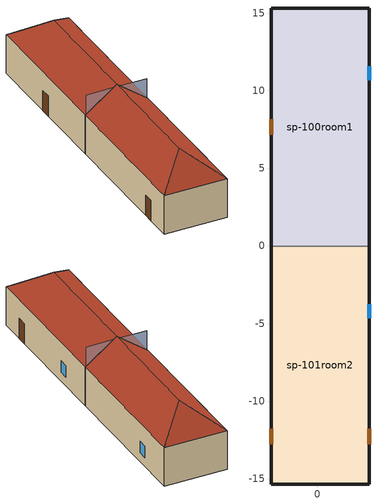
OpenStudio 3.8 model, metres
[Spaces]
sp-100room1
 floor ground (su-b-100-e-f-8 Custom R-Value 5.0 Const): -2.96,0 -2.96,15.34 3.34,15.34 3.34,0 z0
 wall outside (su-e-100-e-w-5 Custom R-Value 5.0 Const): 3.34,0 3.34,15.34 z0:4.02
 wall outside (su-n-100-e-w-6 Custom R-Value 5.0 Const): 3.34,15.34 -2.96,15.34 z0:4.02
 wall outside (su-w-100-e-w-2 Custom R-Value 5.0 Const): -2.96,15.34 -2.96,0 z0:4.02
 wall to sp-101room2 (su-n-101-100-i-w-15 Reversed Custom R-Value 5.0 Const): 3.34,0,0 3.34,0,4.02 0.19,0,6.38 -2.96,0,4.02 -2.96,0,0
 window (op-3 Custom R-Value 5.0 Const): 3.34,10.67 3.34,11.57 z0.92:2.13
 door (op-2 Custom R-Value 5.0 Const): -2.96,8.16 -2.96,7.16 z0.01:2.13
 roof outside (su-t-100-e-r-11 Custom R-Value 5.0 Const): 0.19,0,6.38 3.34,0,4.02 3.34,15.34,4.02 0.19,12.19,6.38
 roof outside (su-t-100-e-r-14 Custom R-Value 5.0 Const): -2.96,0,4.02 0.19,0,6.38 0.19,12.19,6.38 -2.96,15.34,4.02
 roof outside (su-t-100-e-r-9 Custom R-Value 5.0 Const): -2.96,15.34,4.02 0.19,12.19,6.38 3.34,15.34,4.02
sp-101room2
 floor ground (su-b-101-e-f-7 Custom R-Value 5.0 Const): -2.96,-15.34 -2.96,0 3.34,0 3.34,-15.34 z0
 wall outside (su-e-101-e-w-4 Custom R-Value 5.0 Const): 3.34,-15.34 3.34,0 z0:4.02
 wall outside (su-s-101-e-w-3 Custom R-Value 5.0 Const): -2.96,-15.34 3.34,-15.34 z0:4.02
 wall outside (su-w-101-e-w-1 Custom R-Value 5.0 Const): -2.96,0 -2.96,-15.34 z0:4.02
 window (op-5 Custom R-Value 5.0 Const): 3.34,-4.67 3.34,-3.77 z0.92:2.13
 door (op-4 Custom R-Value 5.0 Const): 3.34,-12.78 3.34,-11.78 z0.01:2.13
 door (op-1 Custom R-Value 5.0 Const): -2.96,-11.8 -2.96,-12.8 z0.01:2.13
 roof outside (su-t-101-e-r-10 Custom R-Value 5.0 Const): 0.19,-12.2,6.38 3.34,-15.34,4.02 3.34,0,4.02 0.19,0,6.38
 roof outside (su-t-101-e-r-12 Custom R-Value 5.0 Const): -2.96,-15.34,4.02 3.34,-15.34,4.02 0.19,-12.2,6.38
 roof outside (su-t-101-e-r-13 Custom R-Value 5.0 Const): -2.96,-15.34,4.02 0.19,-12.2,6.38 0.19,0,6.38 -2.96,0,4.02
shading: -2.86,0,4.1 -2.86,0,6.1 -0.19,0,6.1; 0.57,0,6.1 3.24,0,6.1 3.24,0,4.1
[Building]
Project Name
[SizingPeriod:DesignDay] Barometric Pressure {Pa}=83011; Rain Indicator=No; Snow Indicator=No; Day of Month=21; Daylight Saving Time Indicator=No; Humidity Condition Type=Wetbulb; Dry-Bulb Temperature Range Modifier Type=DefaultMultipliers
Name | Maximum Dry-Bulb Temperature {C} | Daily Dry-Bulb Temperature Range {deltaC} | Wind Speed {m/s} | Wind Direction {deg} | Sky Clearness | Month | Day Type | Wetbulb or DewPoint at Maximum Dry-Bulb {C} | Solar Model Indicator | ASHRAE Clear Sky Optical Depth for Beam Irradiance | ASHRAE Clear Sky Optical Depth for Diffuse Irradiance
Denver Intl Ap Ann Htg 99.6% Condns DB 1 | -17.4 | 0 | 3.3 | 160 | 0 | 12 | WinterDesignDay | -17.4 | ASHRAEClearSky
Denver Intl Ap Ann Clg .4% Condns DB=>MWB 1 | 34.6 | 15.2 | 4.2 | 80 |  | 7 | SummerDesignDay | 15.7 | ASHRAETau | 0.424 | 2.012
Denver Intl Ap Ann Clg .4% Condns WB=>MDB 1 | 27.3 | 15.2 | 4.2 | 80 |  | 7 | SummerDesignDay | 18.3 | ASHRAETau | 0.424 | 2.012
[Site:WaterMainsTemperature]
Calculation Method=Correlation; Annual Average Outdoor Air Temperature {C}=10.8; Maximum Difference In Monthly Average Outdoor Air Temperatures {deltaC}=23.2
[ClimateZones]
Climate Zone Institution Name 1=ASHRAE; Climate Zone Document Name 1=ANSI/ASHRAE Standard 169; Climate Zone Document Year 1=2006; Climate Zone Value 1=4B
[Site]
Boston, MA: Latitude {deg}=42.3587; Longitude {deg}=-71.0568; Time Zone {hr}=0; Elevation {m}=505.249
[Material] Roughness=MediumRough
Name | Thickness {m} | Conductivity {W/m-K} | Density {kg/m3} | Specific Heat {J/kg-K} | Thermal Absorptance
mat-concheavyweight140lb8incc05 | 0.2032 | 1.311205 | 2242.8 | 837.36
mat-gypbd58ingp02 | 0.015879 | 0.160266 | 801 | 837.36 | 0.7
mat-minbd3inr-104in24 | 0.076196 | 0.041538 | 240.3 | 711.756
mat-minwoolbattr13w2x4frame | 0.1016 | 0.06227 | 129.9 | 962.3
mat-soil8in | 0.204206 | 1.730735 | 1842.3 | 837.36
mat-woodsft34inwd01 | 0.019049 | 0.11544 | 512.64 | 1381.644
[Material:NoMass] Roughness=Smooth
Name | Thermal Resistance {m2-K/W}
mat-airspace | 0.10919
mat-bldgpaperfeltbp01 | 0.01057
mat-carpetfiberpadcp01 | 0.36631
su-e-101-e-w-4 Custom R-Value 5.0 Mat; su-b-100-e-f-8 Custom R-Value 5.0 Mat; su-b-101-e-f-7 Custom R-Value 5.0 Mat; su-e-100-e-w-5 Custom R-Value 5.0 Mat; su-n-100-e-w-6 Custom R-Value 5.0 Mat; su-w-101-e-w-1 Custom R-Value 5.0 Mat; su-n-101-100-i-w-15 Reversed Custom R-Value 5.0 Mat; su-t-100-e-r-9 Custom R-Value 5.0 Mat; su-t-100-e-r-14 Custom R-Value 5.0 Mat; su-s-101-e-w-3 Custom R-Value 5.0 Mat; su-t-100-e-r-11 Custom R-Value 5.0 Mat; su-t-101-e-r-10 Custom R-Value 5.0 Mat; su-t-101-e-r-12 Custom R-Value 5.0 Mat; su-t-101-e-r-13 Custom R-Value 5.0 Mat; su-w-100-e-w-2 Custom R-Value 5.0 Mat | 0.88055
[Construction]
op-3 Custom R-Value 5.0 Const: op-3 Custom U-Factor 0.2 Mat
op-4 Custom R-Value 5.0 Const: op-4 Custom U-Factor 0.2 Mat
op-1 Custom R-Value 5.0 Const: op-1 Custom U-Factor 0.2 Mat
op-5 Custom R-Value 5.0 Const: op-5 Custom U-Factor 0.2 Mat
op-2 Custom R-Value 5.0 Const: op-2 Custom U-Factor 0.2 Mat
su-e-101-e-w-4 Custom R-Value 5.0 Const: su-e-101-e-w-4 Custom R-Value 5.0 Mat, mat-bldgpaperfeltbp01, mat-woodsft34inwd01, mat-minwoolbattr13w2x4frame, mat-gypbd58ingp02
su-b-100-e-f-8 Custom R-Value 5.0 Const: su-b-100-e-f-8 Custom R-Value 5.0 Mat, mat-soil8in, mat-concheavyweight140lb8incc05, mat-carpetfiberpadcp01
su-b-101-e-f-7 Custom R-Value 5.0 Const: su-b-101-e-f-7 Custom R-Value 5.0 Mat, mat-soil8in, mat-concheavyweight140lb8incc05, mat-carpetfiberpadcp01
su-e-100-e-w-5 Custom R-Value 5.0 Const: su-e-100-e-w-5 Custom R-Value 5.0 Mat, mat-bldgpaperfeltbp01, mat-woodsft34inwd01, mat-minwoolbattr13w2x4frame, mat-gypbd58ingp02
su-n-100-e-w-6 Custom R-Value 5.0 Const: su-n-100-e-w-6 Custom R-Value 5.0 Mat, mat-bldgpaperfeltbp01, mat-woodsft34inwd01, mat-minwoolbattr13w2x4frame, mat-gypbd58ingp02
su-w-101-e-w-1 Custom R-Value 5.0 Const: su-w-101-e-w-1 Custom R-Value 5.0 Mat, mat-bldgpaperfeltbp01, mat-woodsft34inwd01, mat-minwoolbattr13w2x4frame, mat-gypbd58ingp02
su-n-101-100-i-w-15 Reversed Custom R-Value 5.0 Const: su-n-101-100-i-w-15 Reversed Custom R-Value 5.0 Mat, mat-airspace, mat-gypbd58ingp02
su-t-100-e-r-9 Custom R-Value 5.0 Const: su-t-100-e-r-9 Custom R-Value 5.0 Mat, mat-bldgpaperfeltbp01, mat-minbd3inr-104in24, mat-minbd3inr-104in24, mat-woodsft34inwd01
su-t-100-e-r-14 Custom R-Value 5.0 Const: su-t-100-e-r-14 Custom R-Value 5.0 Mat, mat-bldgpaperfeltbp01, mat-minbd3inr-104in24, mat-minbd3inr-104in24, mat-woodsft34inwd01
su-s-101-e-w-3 Custom R-Value 5.0 Const: su-s-101-e-w-3 Custom R-Value 5.0 Mat, mat-bldgpaperfeltbp01, mat-woodsft34inwd01, mat-minwoolbattr13w2x4frame, mat-gypbd58ingp02
su-t-100-e-r-11 Custom R-Value 5.0 Const: su-t-100-e-r-11 Custom R-Value 5.0 Mat, mat-bldgpaperfeltbp01, mat-minbd3inr-104in24, mat-minbd3inr-104in24, mat-woodsft34inwd01
su-t-101-e-r-10 Custom R-Value 5.0 Const: su-t-101-e-r-10 Custom R-Value 5.0 Mat, mat-bldgpaperfeltbp01, mat-minbd3inr-104in24, mat-minbd3inr-104in24, mat-woodsft34inwd01
su-t-101-e-r-12 Custom R-Value 5.0 Const: su-t-101-e-r-12 Custom R-Value 5.0 Mat, mat-bldgpaperfeltbp01, mat-minbd3inr-104in24, mat-minbd3inr-104in24, mat-woodsft34inwd01
su-t-101-e-r-13 Custom R-Value 5.0 Const: su-t-101-e-r-13 Custom R-Value 5.0 Mat, mat-bldgpaperfeltbp01, mat-minbd3inr-104in24, mat-minbd3inr-104in24, mat-woodsft34inwd01
su-w-100-e-w-2 Custom R-Value 5.0 Const: su-w-100-e-w-2 Custom R-Value 5.0 Mat, mat-bldgpaperfeltbp01, mat-woodsft34inwd01, mat-minwoolbattr13w2x4frame, mat-gypbd58ingp02
[WindowMaterial:SimpleGlazingSystem] U-Factor {W/m2-K}=1.13565; Solar Heat Gain Coefficient=0.4
op-3 Custom U-Factor 0.2 Mat; op-4 Custom U-Factor 0.2 Mat; op-1 Custom U-Factor 0.2 Mat; op-5 Custom U-Factor 0.2 Mat; op-2 Custom U-Factor 0.2 Mat
[ThermalZone] Use Ideal Air Loads=Yes
Name | Volume {m3} | Thermostat | Humidistat
100 room 1 | 449.145 | Thermostat Setpoint Dual Setpoint 1 | Zone Control Humidistat 1
101 room 2 | 449.194 | Thermostat Setpoint Dual Setpoint 2 | Zone Control Humidistat 2
[Sizing:Zone] Zone Cooling Design Supply Air Temperature Input Method=SupplyAirTemperature; Zone Cooling Design Supply Air Temperature {C}=14; Zone Cooling Design Supply Air Temperature Difference {deltaC}=11.11; Zone Heating Design Supply Air Temperature Input Method=SupplyAirTemperature; Zone Heating Design Supply Air Temperature {C}=40; Zone Heating Design Supply Air Temperature Difference {deltaC}=11.11; Zone Cooling Design Supply Air Humidity Ratio {kg-H2O/kg-air}=0.0085; Zone Heating Design Supply Air Humidity Ratio {kg-H2O/kg-air}=0.005; Cooling Design Air Flow Method=DesignDay; Heating Design Air Flow Method=DesignDay; Account for Dedicated Outdoor Air System=No; Dedicated Outdoor Air System Control Strategy=NeutralSupplyAir; Dedicated Outdoor Air Low Setpoint Temperature for Design {C}=autosize; Dedicated Outdoor Air High Setpoint Temperature for Design {C}=autosize; Zone Load Sizing Method=Sensible Load Only No Latent Load; Zone Latent Cooling Design Supply Air Humidity Ratio Input Method=HumidityRatioDifference; Zone Cooling Design Supply Air Humidity Ratio Difference {kgWater/kgDryAir}=0.005; Zone Latent Heating Design Supply Air Humidity Ratio Input Method=HumidityRatioDifference; Zone Humidification Design Supply Air Humidity Ratio Difference {kgWater/kgDryAir}=0.005
100 room 1; 101 room 2
[BuildingStory]
stry-1
[Space] Default Schedule Set=schd-officelighting-6amto11pm|schd-officelighting-6amto11pm|schd-commonofficeoccupancy-8amto5pm; Building Story=stry-1
Name | Thermal Zone | Design Specification Outdoor Air Object | Volume {m3}
sp-100room1 | 100 room 1 | sp-100room1_ventilation | 449.145
sp-101room2 | 101 room 2 | sp-101room2_ventilation | 449.194
[DefaultScheduleSet]
schd-officelighting-6amto11pm|schd-officelighting-6amto11pm|schd-commonofficeoccupancy-8amto5pm: Number of People Schedule=Common Office Occupancy - 8 AM to 5 PM; Lighting Schedule=Office Lighting - 6 AM to 11 PM; Electric Equipment Schedule=Office Lighting - 6 AM to 11 PM; Infiltration Schedule=infil_bldg
[Lights:Definition]
adv_import_light_0: Design Level Calculation Method=Watts/Area; Watts per Space Floor Area {W/m2}=10.7639
[ElectricEquipment:Definition]
adv_import_elec_equip_0: Design Level Calculation Method=Watts/Area; Watts per Space Floor Area {W/m2}=13.9931
[People:Definition] Number of People Calculation Method=People; Fraction Radiant=0.3
Name | Number of People {people}
sp-100room1 People Def | 2.5
sp-101room2 People Def | 5
[Lights] Lights Definition=adv_import_light_0; Fraction Replaceable=1
Name | Space or SpaceType
sp-100room1_lights | sp-100room1
sp-101room2_lights | sp-101room2
[ElectricEquipment] Electric Equipment Definition=adv_import_elec_equip_0
Name | Space or SpaceType
sp-100room1_elec_equip | sp-100room1
sp-101room2_elec_equip | sp-101room2
[DesignSpecification:OutdoorAir] Outdoor Air Method=Sum; Outdoor Air Flow per Person {m3/s-person}=0.00235974; Outdoor Air Flow per Floor Area {m3/s-m2}=0.0003048
sp-100room1_ventilation; sp-101room2_ventilation
[ThermostatSetpoint:DualSetpoint]
Name | Heating Setpoint Temperature Schedule | Cooling Setpoint Temperature Schedule
Thermostat Setpoint Dual Setpoint 1 | sp-100room1 Heating Sch | sp-100room1 Cooling Sch
Thermostat Setpoint Dual Setpoint 2 | sp-101room2 Heating Sch | sp-101room2 Cooling Sch
[ZoneControl:Humidistat] Humidifying Relative Humidity Setpoint Schedule=Dehumidifying Setpoint Schedule
Zone Control Humidistat 1; Zone Control Humidistat 2
[SpaceInfiltration:DesignFlowRate] Design Flow Rate Calculation Method=AirChanges/Hour; Constant Term Coefficient=1; Temperature Term Coefficient=0; Velocity Term Coefficient=0; Velocity Squared Term Coefficient=0
Name | Space or SpaceType | Air Changes per Hour {1/hr}
sp-100room1 Infiltration | sp-100room1 | 0.5
sp-101room2 Infiltration | sp-101room2 | 1
[People] Multiplier=1
Name | People Definition | Space or SpaceType | Number of People Schedule | Activity Level Schedule
sp-100room1 People | sp-100room1 People Def | sp-100room1 | sp-100room1 Number of People Sch | sp-100room1 Activity Sch
sp-101room2 People | sp-101room2 People Def | sp-101room2 | sp-101room2 Number of People Sch | sp-101room2 Activity Sch
[Schedule:Ruleset]
Name | Default Day Schedule | Summer Design Day Schedule | Winter Design Day Schedule
Common Office Occupancy - 8 AM to 5 PM | Schedule Day 1 | Common Office Occupancy - 8 AM to 5 PM Summer Design Day | Common Office Occupancy - 8 AM to 5 PM Winter Design Day
Office Lighting - 6 AM to 11 PM | Schedule Day 4 | Office Lighting - 6 AM to 11 PM Summer Design Day | Office Lighting - 6 AM to 11 PM Winter Design Day
infil_bldg | infil_bldg infil_bldg_default | infil_bldg Summer Design Day | infil_bldg Winter Design Day
Dehumidifying Setpoint Schedule | Dehumidifying Setpoint Schedule Dehumidifying Setpoint Default Day Schedule | Dehumidifying Setpoint Schedule Summer Design Day | Dehumidifying Setpoint Schedule Winter Design Day
sp-100room1 Activity Sch | sp-100room1 Activity Default
sp-100room1 Number of People Sch | sp-100room1 Number of People Default
sp-100room1 Heating Sch | sp-100room1 Heating Default
sp-100room1 Cooling Sch | sp-100room1 Cooling Default
sp-101room2 Activity Sch | sp-101room2 Activity Default
sp-101room2 Number of People Sch | sp-101room2 Number of People Default
sp-101room2 Heating Sch | sp-101room2 Heating Default
sp-101room2 Cooling Sch | sp-101room2 Cooling Default
[Schedule:Day]
Schedule Day 1; Common Office Occupancy - 8 AM to 5 PM Winter Design Day; Schedule Day 4; Office Lighting - 6 AM to 11 PM Winter Design Day; infil_bldg Winter Design Day: 24, 0, 0
Common Office Occupancy - 8 AM to 5 PM Summer Design Day; Office Lighting - 6 AM to 11 PM Summer Design Day; infil_bldg infil_bldg_default; infil_bldg Summer Design Day; sp-100room1 Number of People Default; sp-101room2 Number of People Default: 24, 0, 1
Common Office Occupancy - 8 AM to 5 PM wshc-commonofficeoccupancy-8amto5pm: 7, 0, 0, 8, 0, 0.1, 9, 0, 0.2, 11, 0, 0.95, 13, 0, 0.45, 18, 0, 0.95, 19, 0, 0.3, 22, 0, 0.1, 24, 0, 0
Office Lighting - 6 AM to 11 PM wshc-officelighting-6amto11pm: 6, 0, 0, 7, 0, 0.1, 8, 0, 0.3, 12, 0, 0.9, 13, 0, 0.8, 17, 0, 0.9, 18, 0, 0.5, 20, 0, 0.3, 22, 0, 0.2, 24, 0, 0
Dehumidifying Setpoint Schedule Dehumidifying Setpoint Default Day Schedule: 5, 30, 0, 22, 0, 70, 24, 0, 0
Dehumidifying Setpoint Schedule Winter Design Day; Dehumidifying Setpoint Schedule Summer Design Day: 24, 0, 70
sp-100room1 Activity Default; sp-101room2 Activity Default: 24, 0, 120
sp-100room1 Heating Default; sp-101room2 Heating Default: 24, 0, 21.1111
sp-100room1 Cooling Default; sp-101room2 Cooling Default: 24, 0, 23.8889
[Schedule:Rule] Rule Order=0; Apply Sunday=Yes; Apply Monday=Yes; Apply Tuesday=Yes; Apply Wednesday=Yes; Apply Thursday=Yes; Apply Friday=Yes; Apply Saturday=Yes; Date Specification Type=DateRange; Start Month=1; Start Day=1; End Month=12; End Day=31
Name | Schedule Ruleset | Day Schedule
Common Office Occupancy - 8 AM to 5 PM wshc-commonofficeoccupancy-8amto5pm Rule | Common Office Occupancy - 8 AM to 5 PM | Common Office Occupancy - 8 AM to 5 PM wshc-commonofficeoccupancy-8amto5pm
Office Lighting - 6 AM to 11 PM wshc-officelighting-6amto11pm Rule | Office Lighting - 6 AM to 11 PM | Office Lighting - 6 AM to 11 PM wshc-officelighting-6amto11pm
